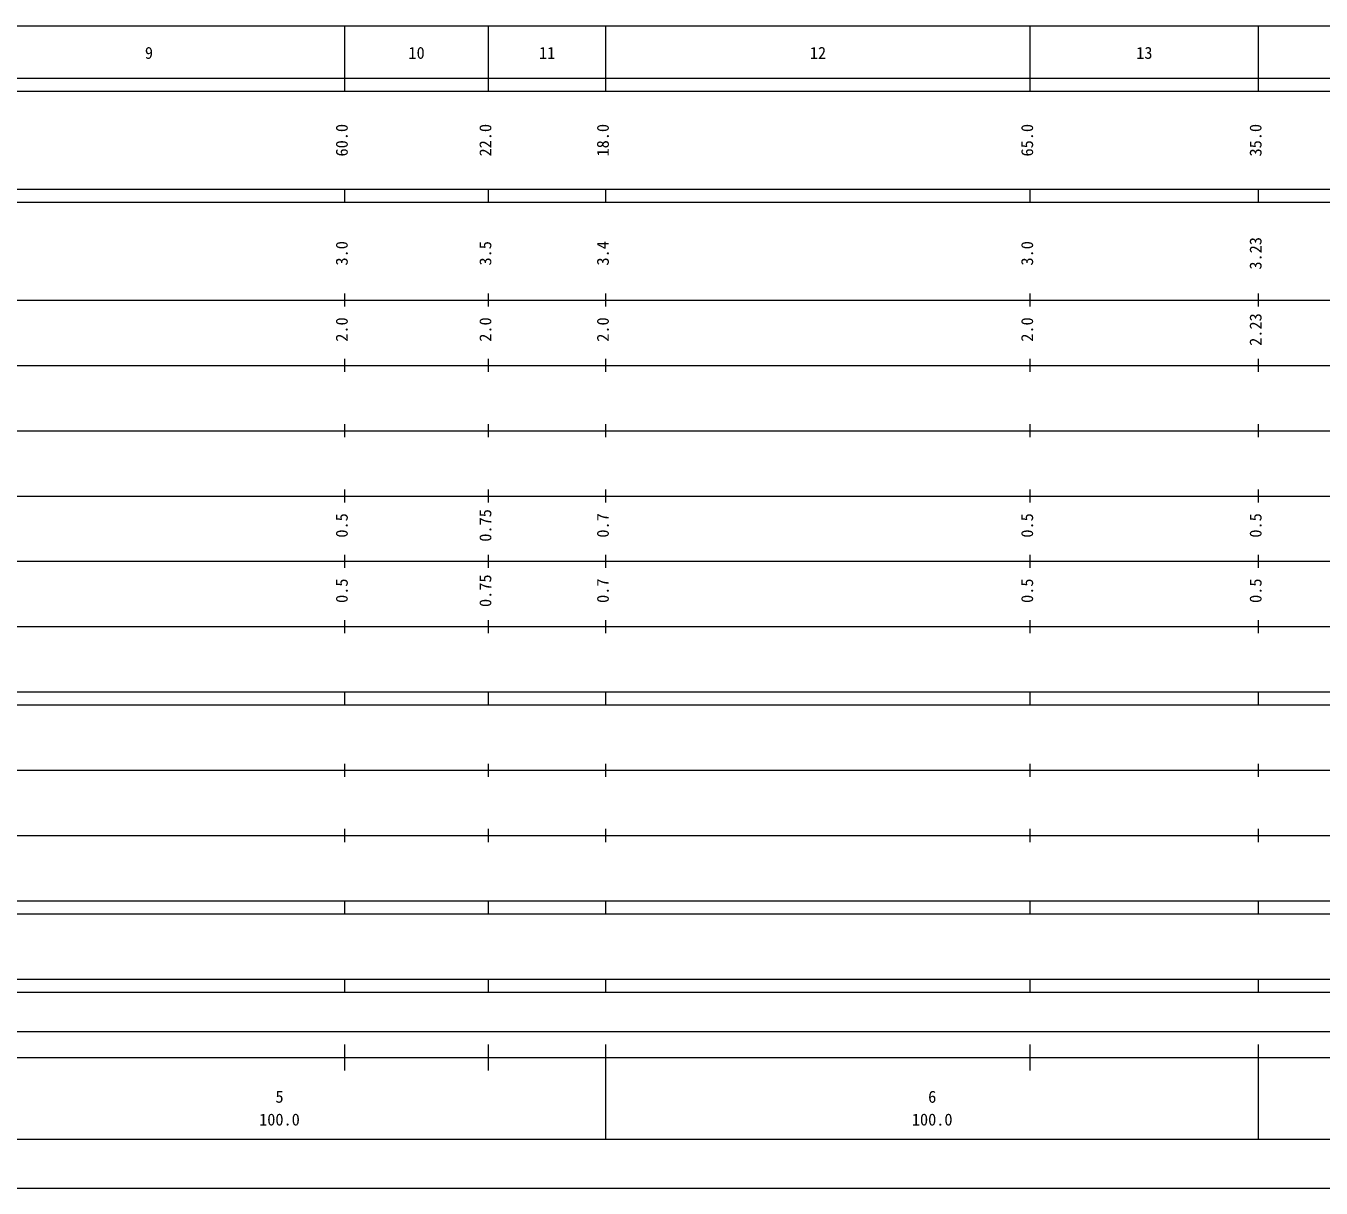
# Model space of a CAD drawing. Units: millimetres on the paper, enlarged 1000 times. Extents: x -625 to 714620, y -625 to 362121.
# Drawn here: x 313766 to 512195, y 2121 to 180121 of the extents above; entities that cross this region are included whole.
import ezdxf
from ezdxf.enums import TextEntityAlignment as Align

# ---------------------------------------------------------------- set-up
doc = ezdxf.new("R2010")
doc.units = ezdxf.units.MM
doc.header["$LTSCALE"] = 1000
doc.layers.add('S-SUV', color=7, linetype='Continuous', lineweight=13)
doc.styles.add('ＭＳ ゴシック', font='')
doc.styles.get('ＭＳ ゴシック').set_extended_font_data('MS Gothic')

msp = doc.modelspace()

# ---------------------------------------------------------------- linework, layer by layer
at = {"layer": 'S-SUV'}
for p, q in [((102620, 180121), (613620, 180121)), ((362620, 170121), (362620, 180121)), ((384620, 170121), (384620, 180121)), ((402620, 170121), (402620, 180121)), ((467620, 170121), (467620, 180121)), ((502620, 170121), (502620, 180121)), ((74620, 172121), (613620, 172121)), ((74620, 170121), (613620, 170121)), ((74620, 155121), (613620, 155121)), ((362620, 153121), (362620, 155121)), ((384620, 153121), (384620, 155121)), ((402620, 153121), (402620, 155121)), ((467620, 153121), (467620, 155121)), ((502620, 153121), (502620, 155121)), ((74620, 153121), (613620, 153121)), ((362620, 137121), (362620, 139121)), ((384620, 137121), (384620, 139121)), ((402620, 137121), (402620, 139121)), ((467620, 137121), (467620, 139121)), ((502620, 137121), (502620, 139121)), ((74620, 138121), (613620, 138121)), ((362620, 127121), (362620, 129121)), ((384620, 127121), (384620, 129121)), ((402620, 127121), (402620, 129121)), ((467620, 127121), (467620, 129121)), ((502620, 127121), (502620, 129121)), ((80620, 128121), (613620, 128121)), ((362620, 117121), (362620, 119121)), ((384620, 117121), (384620, 119121)), ((402620, 117121), (402620, 119121)), ((467620, 117121), (467620, 119121)), ((502620, 117121), (502620, 119121)), ((86620, 118121), (613620, 118121)), ((80620, 108121), (613620, 108121)), ((362620, 107121), (362620, 109121)), ((384620, 107121), (384620, 109121)), ((402620, 107121), (402620, 109121)), ((467620, 107121), (467620, 109121)), ((502620, 107121), (502620, 109121)), ((86620, 98121), (613620, 98121)), ((362620, 97121), (362620, 99121)), ((384620, 97121), (384620, 99121)), ((402620, 97121), (402620, 99121)), ((467620, 97121), (467620, 99121)), ((502620, 97121), (502620, 99121)), ((80620, 88121), (613620, 88121)), ((362620, 87121), (362620, 89121)), ((384620, 87121), (384620, 89121)), ((402620, 87121), (402620, 89121)), ((467620, 87121), (467620, 89121)), ((502620, 87121), (502620, 89121)), ((74620, 78121), (613620, 78121)), ((362620, 76121), (362620, 78121)), ((384620, 76121), (384620, 78121)), ((402620, 76121), (402620, 78121)), ((467620, 76121), (467620, 78121)), ((502620, 76121), (502620, 78121)), ((74620, 76121), (613620, 76121)), ((83620, 66121), (613620, 66121)), ((362620, 65121), (362620, 67121)), ((384620, 65121), (384620, 67121)), ((402620, 65121), (402620, 67121)), ((467620, 65121), (467620, 67121)), ((502620, 65121), (502620, 67121)), ((74620, 56121), (613620, 56121)), ((362620, 55121), (362620, 57121)), ((384620, 55121), (384620, 57121)), ((402620, 55121), (402620, 57121)), ((467620, 55121), (467620, 57121)), ((502620, 55121), (502620, 57121)), ((74620, 46121), (613620, 46121)), ((362620, 44121), (362620, 46121)), ((384620, 44121), (384620, 46121)), ((402620, 44121), (402620, 46121)), ((467620, 44121), (467620, 46121)), ((502620, 44121), (502620, 46121)), ((74620, 44121), (613620, 44121)), ((74620, 34121), (613620, 34121)), ((362620, 32121), (362620, 34121)), ((384620, 32121), (384620, 34121)), ((402620, 32121), (402620, 34121)), ((467620, 32121), (467620, 34121)), ((502620, 32121), (502620, 34121)), ((74620, 32121), (613620, 32121)), ((105620, 26121), (599620, 26121)), ((362620, 20121), (362620, 24121)), ((384620, 20121), (384620, 24121)), ((402620, 9621), (402620, 24121)), ((467620, 20121), (467620, 24121)), ((502620, 9621), (502620, 24121)), ((74620, 22121), (613620, 22121)), ((102620, 9621), (613620, 9621)), ((74620, 2121), (714620, 2121))]:
    msp.add_line(p, q, dxfattribs=at)

# ---------------------------------------------------------------- texts
at = {"layer": 'S-SUV', "style": 'ＭＳ ゴシック'}
for s, p in [('9', (331995, 174526)), ('10', (372370, 174526)), ('11', (392370, 174526)), ('12', (433870, 174526)), ('13', (483870, 174526)), ('5', (351995, 14644)), ('6', (451995, 14644)), ('100.0', (349495, 11154)), ('100.0', (449495, 11154))]:
    msp.add_text(s, height=1833, dxfattribs=at).set_placement(p, align=Align.BOTTOM_LEFT)
for s, p in [('60.0', (363620, 160121)), ('22.0', (385620, 160121)), ('18.0', (403620, 160121)), ('65.0', (468620, 160121)), ('35.0', (503620, 160121)), ('3.0', (363620, 143420)), ('3.5', (385620, 143420)), ('3.4', (403620, 143420)), ('3.0', (468620, 143420)), ('3.23', (503620, 142795)), ('2.0', (363620, 131746)), ('2.0', (385620, 131746)), ('2.0', (403620, 131746)), ('2.0', (468620, 131746)), ('2.23', (503620, 131121)), ('0.5', (363620, 101746)), ('0.75', (385620, 101121)), ('0.7', (403620, 101746)), ('0.5', (468620, 101746)), ('0.5', (503620, 101746)), ('0.5', (363620, 91746)), ('0.75', (385620, 91121)), ('0.7', (403620, 91746)), ('0.5', (468620, 91746)), ('0.5', (503620, 91746))]:
    msp.add_text(s, height=1833, rotation=90, dxfattribs=at).set_placement(p, align=Align.BOTTOM_LEFT)

doc.saveas('drawing.dxf')
